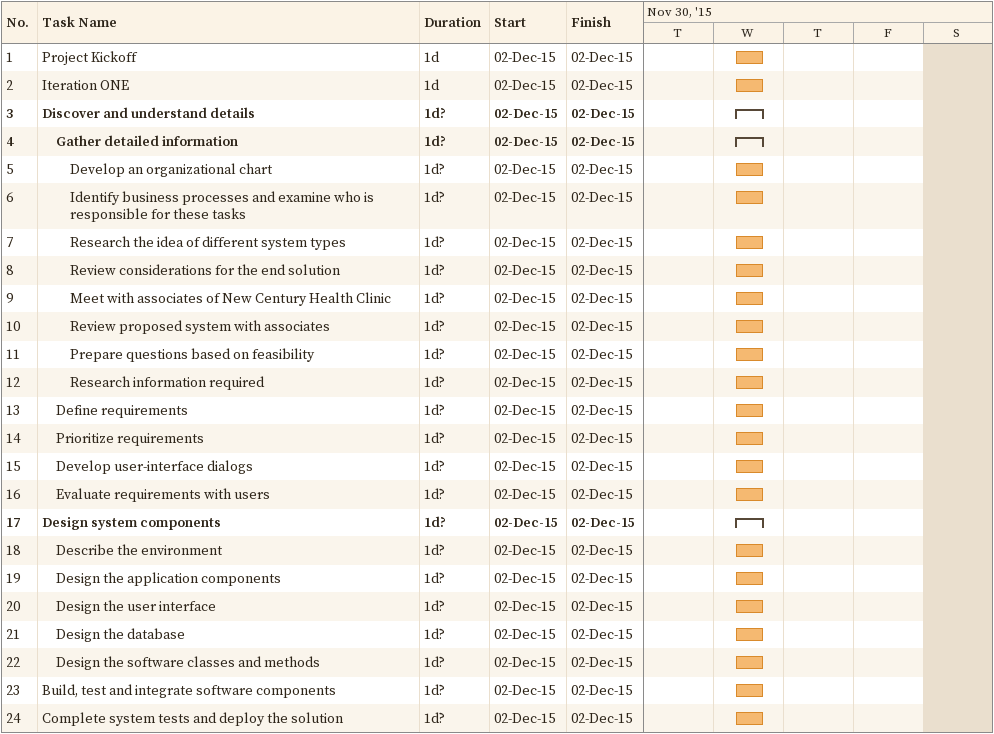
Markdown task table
| ID | Level | Task | Duration | Start | Finish |
|---|---|---|---|---|---|
| 1 | 1 | Project Kickoff | 1d | 2015-12-02 | 2015-12-02 |
| 2 | 1 | Iteration ONE | 1d | 2015-12-02 | 2015-12-02 |
| 3 | 1 | **Discover and understand details** | 1d? | 2015-12-02 | 2015-12-02 |
| 4 | 2 | **Gather detailed information** | 1d? | 2015-12-02 | 2015-12-02 |
| 5 | 3 | Develop an organizational chart | 1d? | 2015-12-02 | 2015-12-02 |
| 6 | 3 | Identify business processes and examine who is responsible for these tasks | 1d? | 2015-12-02 | 2015-12-02 |
| 7 | 3 | Research the idea of different system types | 1d? | 2015-12-02 | 2015-12-02 |
| 8 | 3 | Review considerations for the end solution | 1d? | 2015-12-02 | 2015-12-02 |
| 9 | 3 | Meet with associates of New Century Health Clinic | 1d? | 2015-12-02 | 2015-12-02 |
| 10 | 3 | Review proposed system with associates | 1d? | 2015-12-02 | 2015-12-02 |
| 11 | 3 | Prepare questions based on feasibility | 1d? | 2015-12-02 | 2015-12-02 |
| 12 | 3 | Research information required | 1d? | 2015-12-02 | 2015-12-02 |
| 13 | 2 | Define requirements | 1d? | 2015-12-02 | 2015-12-02 |
| 14 | 2 | Prioritize requirements | 1d? | 2015-12-02 | 2015-12-02 |
| 15 | 2 | Develop user-interface dialogs | 1d? | 2015-12-02 | 2015-12-02 |
| 16 | 2 | Evaluate requirements with users | 1d? | 2015-12-02 | 2015-12-02 |
| 17 | 1 | **Design system components** | 1d? | 2015-12-02 | 2015-12-02 |
| 18 | 2 | Describe the environment | 1d? | 2015-12-02 | 2015-12-02 |
| 19 | 2 | Design the application components | 1d? | 2015-12-02 | 2015-12-02 |
| 20 | 2 | Design the user interface | 1d? | 2015-12-02 | 2015-12-02 |
| 21 | 2 | Design the database | 1d? | 2015-12-02 | 2015-12-02 |
| 22 | 2 | Design the software classes and methods | 1d? | 2015-12-02 | 2015-12-02 |
| 23 | 1 | Build, test and integrate software components | 1d? | 2015-12-02 | 2015-12-02 |
| 24 | 1 | Complete system tests and deploy the solution | 1d? | 2015-12-02 | 2015-12-02 |
